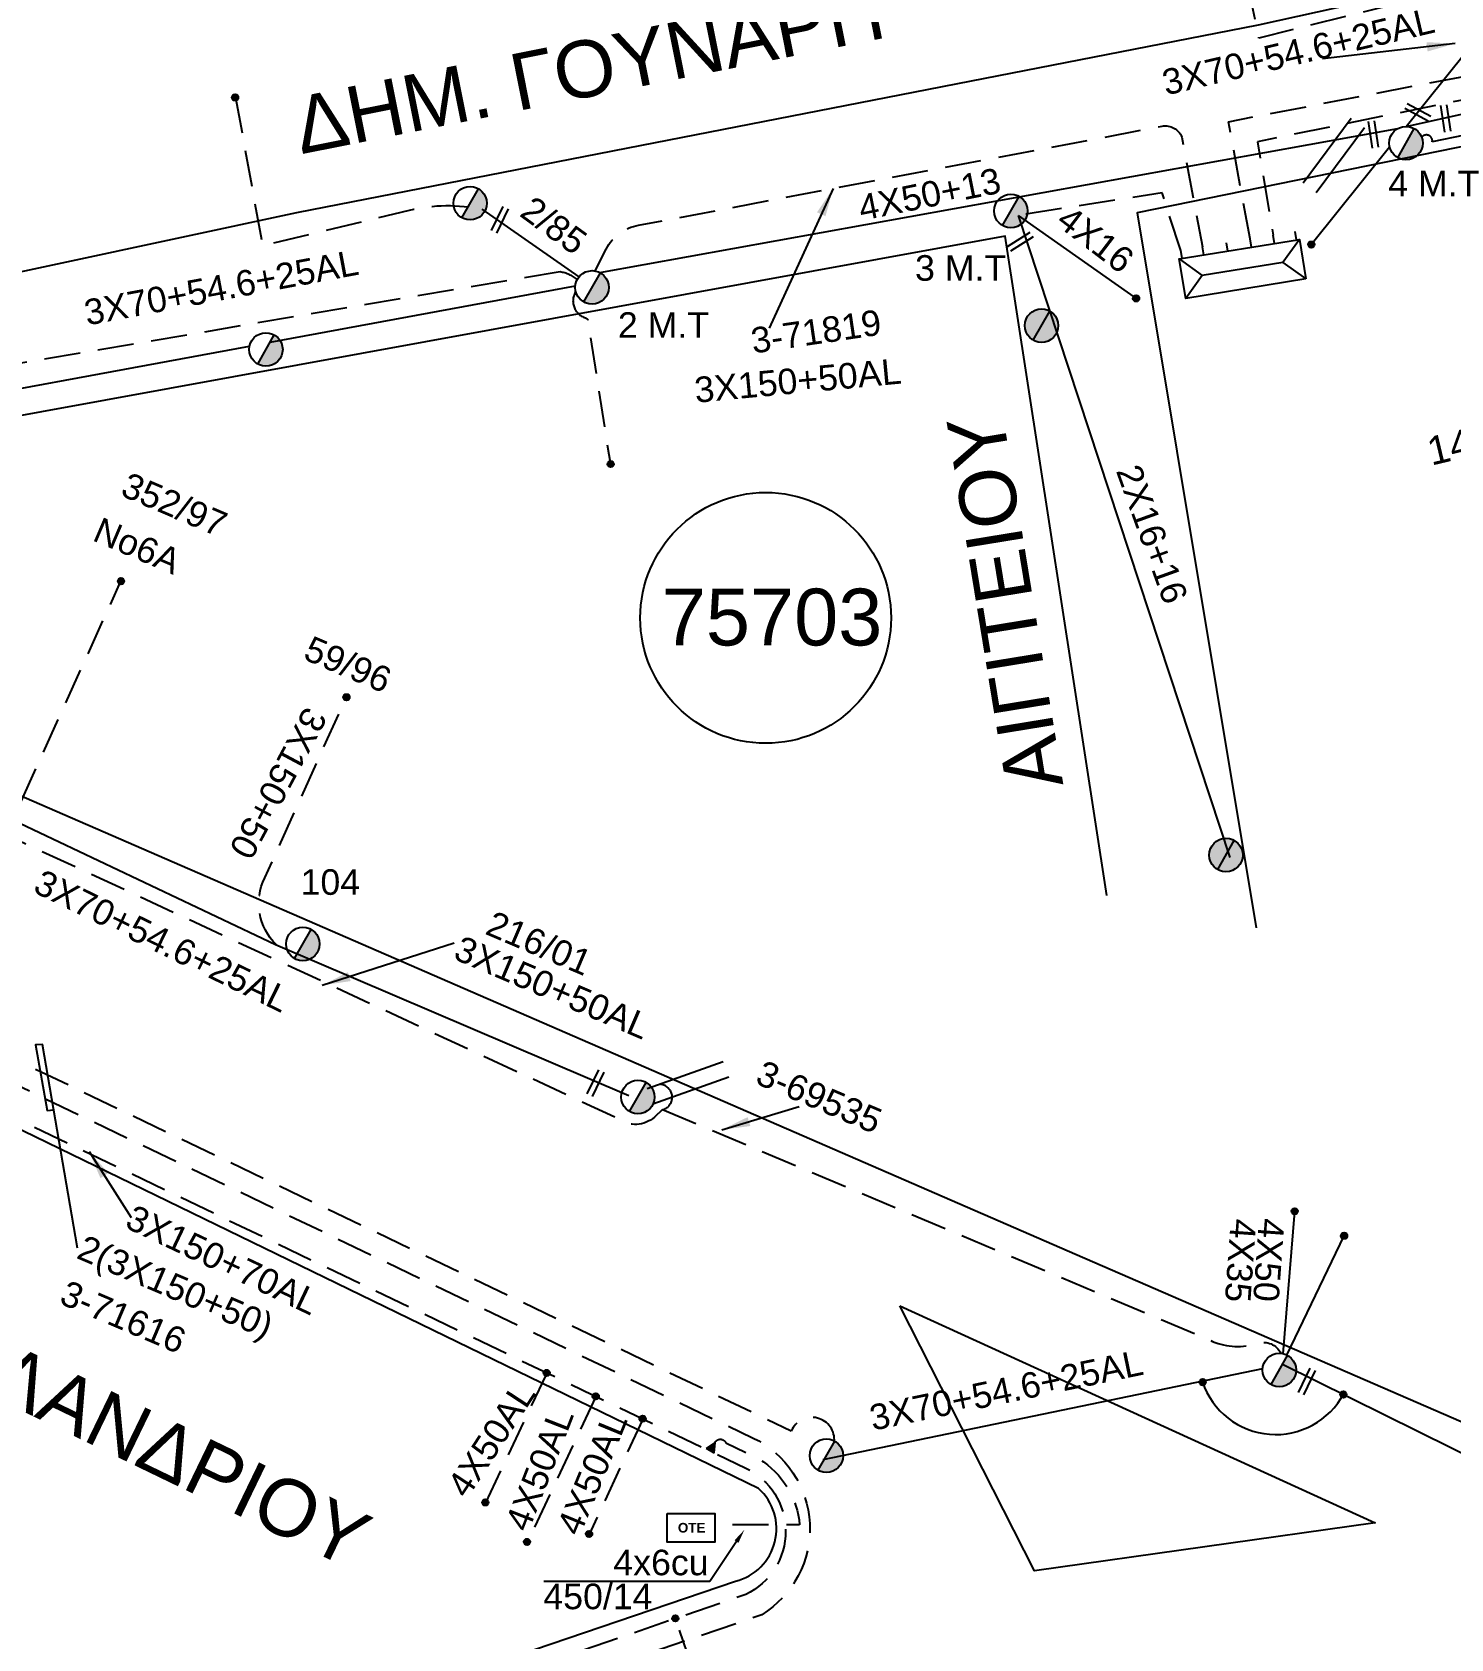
# Model space of a CAD drawing. Header units: millimetres. Extents: x 938 to 3112, y 793 to 1825.
# Drawn here: x 2478.8 to 2578.7, y 1307 to 1420.1 of the extents above; entities that cross this region are included whole.
import ezdxf
from ezdxf import colors
from ezdxf.entities.mleader import LeaderData, LeaderLine
from ezdxf.enums import TextEntityAlignment as Align
from ezdxf.math import Vec2, Vec3

# ---------------------------------------------------------------- set-up
doc = ezdxf.new("R2010")
doc.units = ezdxf.units.MM
doc.linetypes.add('DASHED', pattern=[19.05, 12.7, -6.35])
for name, color, linetype in [('Layer1', 7, 'Continuous'), ('Pillar OTE', 7, 'Continuous'), ('Γέφυρες Εναερίου Δικτύου', 7, 'Continuous'), ('Γυμνά εναέρια ΧΤ και ΦΟΠ (1Φ)   2x16+16CU', 7, 'Continuous'), ('Εναέρια παροχή ΧΤ 4x16', 7, 'SYN_LINE'), ('Επιγραφές - Σχήματα', 7, 'Continuous'), ('Καλώδια ΧΤ   3x150+50AL', 7, 'DASHED'), ('Καλώδια ΧΤ   3x150+50CU', 7, 'DASHED'), ('Καλώδια ΧΤ   3x150+70AL', 7, 'DASHED'), ('Καλώδια ΧΤ   3x150AL+50CU', 7, 'DASHED'), ('Καλώδια ΧΤ   3x48+38+16.5', 7, 'DASHED'), ('Καλώδια ΧΤ   4X50+13', 7, 'Continuous'), ('Καλώδια ΧΤ   4x50AL', 7, 'DASHED'), ('Μηχανική τομή', 7, 'Continuous'), ('Στύλος Ξύλινος', 7, 'Continuous'), ('Στύλος Ξύλινος @ 1', 7, 'Continuous'), ('Στύλος ΦΜ', 7, 'Continuous'), ('Στύλος ΦΜ @ 1', 7, 'Continuous'), ('Συνδέσεις', 7, 'Continuous'), ('Συνεστραμμένα ΧΤ   3x70+54.6+25AL', 7, 'SYN_LINE'), ('Τομή', 7, 'Continuous'), ('Υποσταθμός πόλεως', 7, 'Continuous'), ('Υπόβαθρο ΔΕΗ', 7, 'Continuous'), ('Υπόγεια καλώδια Παροχών ΧΤ   4x50AL', 7, 'DASHED')]:
    doc.layers.add(name, color=color, linetype=linetype)
doc.styles.get("Standard").update_dxf_attribs({"font": 'arial.ttf'})
doc.linetypes.add('SYN_LINE', pattern='A,0.5,-0.0001,["/\\/\\/\\/",Standard,S=0.1,R=0,X=0,Y=-0.05],-0.25', length=0.7501)
doc.dimstyles.new('ISO-25', dxfattribs={"dimtxt": 2.5, "dimasz": 2.5, "dimexe": 1.25, "dimexo": 0.625, "dimtad": 1, "dimtxsty": 'Standard', "dimcen": 2.5, "dimaunit": 2, "dimazin": 0, "dimtfac": 1, "dimtmove": 0, "dimatfit": 3, "dimfxl": 1, "dimarcsym": 0})

# ---------------------------------------------------------------- blocks, each defined once
blk = doc.blocks.new('ΥΠΟΣΤΑΘΜΟΣ ΠΟΛΕΩΣ 6 ΑΝΑΧΩΡΗΣΕΩΝ')
at = {"layer": 'Υποσταθμός πόλεως', "linetype": 'Continuous', "ltscale": 40}
for p, q in [((-8.18, -2.82), (-8.18, -4)), ((-5.01, -2.82), (-5.01, -4)), ((-1.74, -2.82), (-1.74, -4)), ((1.65, -2.82), (1.65, -4)), ((5.07, -2.82), (5.07, -4)), ((8.16, -2.82), (8.16, -4))]:
    blk.add_line(p, q, dxfattribs=at)
blk.add_lwpolyline([(-8.57, 2.82), (8.57, 2.82), (8.57, -2.82), (-8.57, -2.82)], close=True, dxfattribs=at)
for points in [[(-5.75, 0), (-8.57, 2.82)], [(5.75, 0), (8.57, 2.82)], [(-8.57, -2.82), (-5.75, 0)], [(-5.75, 0), (5.75, 0)], [(8.57, -2.82), (5.75, 0)]]:
    blk.add_lwpolyline(points, dxfattribs=at)
at = {"layer": 'Υποσταθμός πόλεως', "linetype": 'SYN_LINE', "ltscale": 40, "flags": 1}
for tag, p in [('ΜΕΤΑΣΧΗΜΑΤΙΣΜΟΣ', (9.64, 1.91)), ('ΙΣΧΥΣ', (9.62, -0.89)), ('ΑΡΙΘΜΟΣ', (9.74, -3.61))]:
    blk.add_attdef(tag, p, '', height=1.8, dxfattribs=at)
blk = doc.blocks.new('ΥΠΑΡΧΩΝ ΤΣΙΜΕΝΤΕΝΙΟΣ ΣΤΥΛΟΣ')
at = {"layer": 'Στύλος ΦΜ'}
blk.add_hatch(color=256, dxfattribs=at).paths.add_polyline_path([(-1.29, -2.28, 0.574793), (2.62, 0, 0.268822), (1.3, 2.27)])
blk.add_line((-1.29, -2.28), (1.3, 2.27), dxfattribs=at)
blk.add_circle((0, 0), 2.62, dxfattribs=at)
at = {"layer": 'Στύλος ΦΜ', "flags": 4}
for tag, p in [('ΑΡΙΘΜΟΣ', (-4.68, 8.05)), ('ΤΥΠΟΣ', (-4.91, 3.03))]:
    blk.add_attdef(tag, p, '', height=4, dxfattribs=at)
blk = doc.blocks.new('ΤΟΜΗ')
at = {"layer": 'Τομή', "ltscale": 40}
for p, q in [((-5.68, 0), (5.68, 0)), ((5.68, -2.33), (-5.68, -2.33))]:
    blk.add_line(p, q, dxfattribs=at)
blk = doc.blocks.new('ΥΠΑΡΧΩΝ ΞΥΛΙΝΟΣ ΣΤΥΛΟΣ')
at = {"layer": 'Στύλος Ξύλινος'}
h = blk.add_hatch(color=7, dxfattribs=at)
h.paths.add_polyline_path([(-2.62, 0, 0.270008), (-1.29, -2.28), (1.3, 2.27, 0.576266)])
h.paths.add_polyline_path([(-1.29, -2.28, 0.574793), (2.62, 0, 0.268822), (1.3, 2.27)])
at = {"layer": 'Στύλος Ξύλινος', "color": 7}
blk.add_line((-1.29, -2.28), (1.3, 2.27), dxfattribs=at)
blk.add_circle((0, 0), 2.62, dxfattribs=at)
at = {"layer": 'Στύλος Ξύλινος', "flags": 4}
for tag, p in [('ΑΡΙΘΜΟΣ', (-4.91, 8.6)), ('ΤΥΠΟΣ', (-4.85, 3.39))]:
    blk.add_attdef(tag, p, '', height=4, dxfattribs=at)
blk = doc.blocks.new('ΜΗΧΑΝΙΚΗ ΤΟΜΗ')
at = {"layer": 'Μηχανική τομή', "ltscale": 40}
for p, q in [((-1.89, 0.78), (1.89, 0.78)), ((1.89, 0), (-1.89, 0))]:
    blk.add_line(p, q, dxfattribs=at)
blk = doc.blocks.new('_ΣΥΝΔΕΣΗ')
at = {"layer": 'Συνδέσεις', "linetype": 'SYN_LINE', "ltscale": 40}
blk.add_hatch(color=256, dxfattribs=at).paths.add_polyline_path([(0.5, -0.01, 1), (-0.5, -0.01, 1)])
at = {"layer": 'Συνδέσεις'}
blk.add_circle((0, -0.01), 0.5, dxfattribs=at)
blk = doc.blocks.new('PILLAR ΟΤΕ')
at = {"layer": 'Pillar OTE', "ltscale": 40}
blk.add_lwpolyline([(-3.31, 2.02), (3.39, 2.02), (3.39, -1.99), (-3.31, -1.99)], close=True, dxfattribs=at)
at = {"layer": 'Pillar OTE', "insert": (-1.81, 0.71), "char_height": 1.3575, "width": 109.961, "attachment_point": 1}
blk.add_mtext('{\\fArial|b1|i0|c161|p34;OTE}', dxfattribs=at)

msp = doc.modelspace()

# ---------------------------------------------------------------- hatches: boundary and pattern name
at = {"layer": 'Pillar OTE', "ltscale": 40}
h = msp.add_hatch(color=256, dxfattribs=at)
h.dxf.hatch_style = 1
h.paths.add_polyline_path([(2526.82, 1320.11), (2526.89, 1320.82), (2526.29, 1320.42)])

# ---------------------------------------------------------------- linework, layer by layer
msp.add_lwpolyline([(2526.29, 1320.42), (2526.89, 1320.82), (2526.82, 1320.11), (2526.29, 1320.42)], dxfattribs=at)
at = {"layer": 'Γέφυρες Εναερίου Δικτύου', "color": 85, "linetype": 'DASHED', "ltscale": 0.2, "flags": 128}
for points in [[(2493.13, 1415.55), (2495.03, 1405.11), (2505.38, 1407.61, -0.11321), (2510.51, 1407.67, -8.665618)], [(2517.1, 1401.89, 0.498206), (2517.77, 1400.03, -0.426812), (2517.96, 1399.66), (2519.53, 1389.73)]]:
    msp.add_lwpolyline(points, format="xyb", dxfattribs=at)
msp.add_lwpolyline([(2559.71, 1404.78), (2558.39, 1408.83), (2548.26, 1407.24)], dxfattribs=at)
at = {"layer": 'Γέφυρες Εναερίου Δικτύου', "color": 85, "flags": 128}
msp.add_lwpolyline([(2517.33, 1402.92), (2510.51, 1407.67)], dxfattribs=at)
at = {"layer": 'Γέφυρες Εναερίου Δικτύου', "color": 2, "linetype": 'DASHED', "ltscale": 0.2, "flags": 128}
msp.add_lwpolyline([(2515.99, 1403.26), (2467.74, 1395.11)], dxfattribs=at)
at = {"layer": 'Γέφυρες Εναερίου Δικτύου', "color": 1, "linetype": 'DASHED', "ltscale": 0.2, "flags": 128}
msp.add_lwpolyline([(2478.02, 1365.97), (2485.06, 1381.48)], dxfattribs=at)
at = {"layer": 'Γέφυρες Εναερίου Δικτύου', "color": 2, "linetype": 'DASHED', "ltscale": 0.2, "flags": 128}
msp.add_lwpolyline([(2523.21, 1344.28), (2561.95, 1327.96, 0.179327), (2565.11, 1327.82, -0.376165), (2566.76, 1327.11, -0.376165)], format="xyb", dxfattribs=at)
at = {"layer": 'Γέφυρες Εναερίου Δικτύου', "color": 2, "linetype": 'DASHED', "ltscale": 0.2}
for centre, radius, start, end in [((2515.6, 1400.74), 2.55, 51.0919, 81.1587), ((2522.98, 1345.15), 0.907, 284.975, 128.5036)]:
    msp.add_arc(centre, radius, start, end, dxfattribs=at)
at = {"layer": 'Γυμνά εναέρια ΧΤ και ΦΟΠ (1Φ)   2x16+16CU', "color": 85, "flags": 128}
msp.add_lwpolyline([(2548.26, 1407.24), (2563.16, 1362.04)], dxfattribs=at)
at = {"layer": 'Εναέρια παροχή ΧΤ 4x16', "color": 85, "linetype": 'SYN_LINE', "ltscale": 10, "flags": 128}
msp.add_lwpolyline([(2548.26, 1407.24), (2556.56, 1401.4)], dxfattribs=at)
at = {"layer": 'Επιγραφές - Σχήματα', "linetype": 'Continuous', "ltscale": 0.2}
msp.add_lwpolyline([(2482, 1334.52), (2479.54, 1348.87), (2479.03, 1348.83), (2479.86, 1344.21), (2480.32, 1344.27)], dxfattribs=at)
msp.add_circle((2530.47, 1378.9), 8.83, dxfattribs=at)
msp.add_arc((2566.39, 1326.84), 5.44, 198.7618, 331.9173, dxfattribs=at)
at = {"layer": 'Καλώδια ΧΤ   3x150+50AL', "color": 27, "linetype": 'DASHED', "ltscale": 0.2, "flags": 128}
for points in [[(2564.6, 1405.58), (2563.06, 1413.84), (2597.51, 1420.47, -0.593076), (2599.83, 1417.66, -0.414218)], [(2444.05, 1360.93), (2453.34, 1356.25, 0.274035), (2455.59, 1356.41), (2457.28, 1357.28, -0.648484), (2461.9, 1353.6), (2529.55, 1321.17, -0.594299), (2530.19, 1308.71), (2518.32, 1304.63, -1.027411), (2516.57, 1302.89, -1.471312)]]:
    msp.add_lwpolyline(points, format="xyb", dxfattribs=at)
at = {"layer": 'Καλώδια ΧΤ   3x150+50AL', "color": 2, "linetype": 'DASHED', "ltscale": 0.2, "flags": 128}
for points in [[(2518.45, 1403.33), (2519.23, 1404.86, -0.235235), (2521.51, 1406.55), (2558.39, 1413.52, -0.354234), (2559.78, 1412.76), (2561.23, 1405.03)], [(2523.21, 1344.28), (2522.63, 1343.75, -0.357395), (2520.11, 1343.62), (2473.95, 1365.02)]]:
    msp.add_lwpolyline(points, format="xyb", dxfattribs=at)
at = {"layer": 'Καλώδια ΧΤ   3x150+50AL', "color": 6, "ltscale": 0.2, "flags": 128}
msp.add_lwpolyline([(2496.01, 1355.88, -0.328976), (2495.19, 1360.59), (2500.94, 1373.31)], format="xyb", dxfattribs=at)
at = {"layer": 'Καλώδια ΧΤ   3x150+50AL', "color": 85, "linetype": 'DASHED', "ltscale": 0.2, "flags": 128}
msp.add_lwpolyline([(2535.3, 1320.87, 0.859954), (2532.27, 1321.64), (2464.36, 1354.13, 0.310901), (2461.86, 1358), (2448.65, 1365.01)], format="xyb", dxfattribs=at)
at = {"layer": 'Καλώδια ΧΤ   3x150+50AL', "color": 6, "linetype": 'SYN_LINE', "ltscale": 20, "flags": 128}
msp.add_lwpolyline([(2495.95, 1355.91), (2520.82, 1345.28)], dxfattribs=at)
at = {"layer": 'Καλώδια ΧΤ   3x150+50CU', "color": 1, "linetype": 'DASHED', "ltscale": 0.2, "flags": 128}
msp.add_lwpolyline([(2581.16, 1414.77, 0.320101), (2579.91, 1415.43), (2565.11, 1412.43), (2566.21, 1405.84)], format="xyb", dxfattribs=at)
msp.add_lwpolyline([(2583.41, 1413.66), (2577.41, 1412.41)], dxfattribs=at)
at = {"layer": 'Καλώδια ΧΤ   3x150+50CU', "color": 1, "linetype": 'DASHED', "ltscale": 0.2}
msp.add_arc((2577.01, 1412.49), 0.416, 348.7145, 142.4494, dxfattribs=at)
at = {"layer": 'Καλώδια ΧΤ   3x150+70AL', "color": 30, "linetype": 'DASHED', "ltscale": 0.2}
msp.add_line((2525.22, 1305.23), (2524.12, 1308.43), dxfattribs=at)
at = {"layer": 'Καλώδια ΧΤ   3x150+70AL', "color": 30, "linetype": 'DASHED', "ltscale": 0.2, "flags": 128}
for points in [[(2450.37, 1351.41), (2452.39, 1355.78), (2529.07, 1319.03, -0.630956), (2529.07, 1310.14), (2497.74, 1299.36), (2492.61, 1297.94)], [(2526.89, 1320.82, -0.645807), (2527.67, 1320.81), (2530.01, 1319.67, -0.238624), (2532.86, 1315.03), (2526.98, 1315.03)]]:
    msp.add_lwpolyline(points, format="xyb", dxfattribs=at)
at = {"layer": 'Καλώδια ΧΤ   3x150AL+50CU', "color": 1, "linetype": 'DASHED', "ltscale": 0.2, "flags": 128}
msp.add_lwpolyline([(2583.99, 1423.99), (2583.09, 1425.47, 0.760512), (2581.83, 1425.11, -0.414502), (2580.19, 1423.45), (2565.21, 1419.73), (2561.25, 1438.94)], format="xyb", dxfattribs=at)
at = {"layer": 'Καλώδια ΧΤ   3x48+38+16.5', "color": 85, "linetype": 'Continuous', "flags": 128}
msp.add_lwpolyline([(2652.62, 1316.25), (2595.56, 1312.12), (2566.87, 1326.34)], dxfattribs=at)
at = {"layer": 'Καλώδια ΧΤ   4X50+13', "color": 27, "flags": 128}
msp.add_lwpolyline([(2575.58, 1413.51), (2604.37, 1419.91), (2631.81, 1422.94)], dxfattribs=at)
at = {"layer": 'Καλώδια ΧΤ   4X50+13', "color": 85, "flags": 128}
msp.add_lwpolyline([(2518.79, 1403.21), (2575, 1413.36)], dxfattribs=at)
at = {"layer": 'Καλώδια ΧΤ   4x50AL', "color": 2, "linetype": 'SYN_LINE', "ltscale": 10, "flags": 128}
for points in [[(2566.93, 1327.08), (2567.73, 1337.11)], [(2567.18, 1326.99), (2571.21, 1335.39)]]:
    msp.add_lwpolyline(points, dxfattribs=at)
at = {"layer": 'Καλώδια ΧΤ   4x50AL', "color": 30, "linetype": 'DASHED', "ltscale": 0.2, "flags": 128}
for points in [[(2515.05, 1325.72), (2510.73, 1316.59)], [(2518.51, 1324.07), (2513.67, 1313.81)], [(2521.81, 1322.49), (2518.04, 1314.37)]]:
    msp.add_lwpolyline(points, dxfattribs=at)
at = {"layer": 'Συνεστραμμένα ΧΤ   3x70+54.6+25AL', "color": 1, "linetype": 'SYN_LINE', "ltscale": 15, "flags": 128}
msp.add_lwpolyline([(2575.58, 1413.51), (2583.99, 1423.99)], dxfattribs=at)
at = {"layer": 'Συνεστραμμένα ΧΤ   3x70+54.6+25AL', "color": 1, "linetype": 'SYN_LINE', "ltscale": 10, "flags": 128}
msp.add_lwpolyline([(2568.9, 1405.18), (2574.42, 1412.07)], dxfattribs=at)
at = {"layer": 'Συνεστραμμένα ΧΤ   3x70+54.6+25AL', "color": 2, "linetype": 'SYN_LINE', "ltscale": 20, "flags": 128}
for points in [[(2495.57, 1398.31), (2517.07, 1402.28)], [(2466.6, 1392.96), (2494.12, 1398.04)]]:
    msp.add_lwpolyline(points, dxfattribs=at)
at = {"layer": 'Συνεστραμμένα ΧΤ   3x70+54.6+25AL', "color": 6, "linetype": 'SYN_LINE', "ltscale": 20, "flags": 128}
msp.add_lwpolyline([(2471.53, 1366.34), (2472.38, 1367.07), (2495.95, 1355.91)], dxfattribs=at)
at = {"layer": 'Συνεστραμμένα ΧΤ   3x70+54.6+25AL', "color": 85, "linetype": 'SYN_LINE', "ltscale": 20, "flags": 128}
msp.add_lwpolyline([(2534.52, 1319.65), (2565.48, 1326.05)], dxfattribs=at)
at = {"layer": 'Υπόβαθρο ΔΕΗ', "flags": 128}
for points in [[(2346.48, 1459.94), (2328.97, 1435.01), (2376.24, 1412.09), (2421.56, 1391.17), (2497.45, 1407.45), (2565.19, 1420.67), (2614.84, 1431.63), (2596.06, 1510.54), (2585.95, 1517.87), (2487.3, 1493.93), (2401.78, 1473.45), (2346.48, 1459.94)], [(2346.48, 1459.94), (2328.97, 1435.01), (2376.24, 1412.09), (2421.56, 1391.17), (2497.45, 1407.45), (2565.19, 1420.67), (2614.84, 1431.63), (2596.06, 1510.54), (2585.95, 1517.87), (2487.3, 1493.93), (2401.78, 1473.45), (2346.48, 1459.94)], [(2447.63, 1387.6), (2447.87, 1379.47), (2552.94, 1333.81), (2596.72, 1314.83), (2670.32, 1320.44), (2671.21, 1321.41), (2627.99, 1401.32), (2617.71, 1419.87), (2556.63, 1407.41), (2565.02, 1357.07)], [(2447.63, 1387.6), (2447.87, 1379.47), (2552.94, 1333.81), (2596.72, 1314.83), (2670.32, 1320.44), (2671.21, 1321.41), (2627.99, 1401.32), (2617.71, 1419.87), (2556.63, 1407.41), (2565.02, 1357.07)], [(2554.5, 1359.35), (2547.33, 1405.77), (2447.63, 1387.6)], [(2554.5, 1359.35), (2547.33, 1405.77), (2447.63, 1387.6)], [(2539.91, 1330.45), (2573.41, 1315.17), (2549.4, 1311.8), (2539.91, 1330.45)], [(2539.91, 1330.45), (2573.41, 1315.17), (2549.4, 1311.8), (2539.91, 1330.45)]]:
    msp.add_lwpolyline(points, dxfattribs=at)
msp.add_lwpolyline([(2408.4, 1375.26), (2358.35, 1288.62), (2337.74, 1253.81, 0.748999), (2343.03, 1248.4), (2386.04, 1263.52), (2442.07, 1281.76), (2528.35, 1311.07, 0.599426), (2529.97, 1317.6), (2467.11, 1348.13), (2408.4, 1375.26)], format="xyb", dxfattribs=at)
msp.add_lwpolyline([(2408.4, 1375.26), (2358.35, 1288.62), (2337.74, 1253.81, 0.748999), (2343.03, 1248.4), (2386.04, 1263.52), (2442.07, 1281.76), (2528.35, 1311.07, 0.599426), (2529.97, 1317.6), (2467.11, 1348.13), (2408.4, 1375.26)], format="xyb", dxfattribs=at)

# ---------------------------------------------------------------- block references
at = {"layer": 'Pillar OTE', "xscale": 0.5, "yscale": 0.5, "zscale": 0.5}
msp.add_blockref('PILLAR ΟΤΕ', (2525.19, 1314.82), dxfattribs=at)
at = {"layer": 'Μηχανική τομή'}
for p, xscale, yscale, zscale, rotation in [((2576.31, 1414.33), 0.499999999999881, 0.499999999999881, 0.499999999999881, 331.6461857515573), ((2578.17, 1414.04), 0.5000000000000892, 0.5000000000000892, 0.5000000000000892, 278.5292946177863), ((2573.08, 1412.91), 0.5000000000000892, 0.5000000000000892, 0.5000000000000892, 278.5292946177863), ((2511.56, 1407.02), 0.4999999999999907, 0.4999999999999907, 0.4999999999999907, 244.3166677758635), ((2548.3, 1405.56), 0.5000000000001432, 0.5000000000001432, 0.5000000000001432, 212.0717475409682), ((2518.3, 1346.23), 0.4999999999999907, 0.4999999999999907, 0.4999999999999907, 244.3166677758635), ((2568.41, 1325.22), 0.4999999999999907, 0.4999999999999907, 0.4999999999999907, 244.3166677758635)]:
    msp.add_blockref('ΜΗΧΑΝΙΚΗ ΤΟΜΗ', p, dxfattribs=dict(at, xscale=xscale, yscale=yscale, zscale=zscale, rotation=rotation))
at = {"layer": 'Στύλος Ξύλινος @ 1', "ltscale": 40, "xscale": 0.4499999999998181, "yscale": 0.4499999999998181, "zscale": 0.4499999999998181}
for p in [(2549.9, 1399.48), (2562.89, 1362.2)]:
    msp.add_blockref('ΥΠΑΡΧΩΝ ΞΥΛΙΝΟΣ ΣΤΥΛΟΣ', p, dxfattribs=at)
at = {"layer": 'Στύλος ΦΜ @ 1', "ltscale": 40}
ref = msp.add_blockref('ΥΠΑΡΧΩΝ ΤΣΙΜΕΝΤΕΝΙΟΣ ΣΤΥΛΟΣ', (2575.57, 1412.33), dxfattribs=dict(at, xscale=0.4499999999998181, yscale=0.4499999999998181, zscale=0.4499999999998181))
ref.add_attrib('ΤΥΠΟΣ', '4 M.T', (2574.32, 1408.58), dxfattribs={"layer": 'Στύλος ΦΜ', "height": 1.8, "flags": 4})
ref = msp.add_blockref('ΥΠΑΡΧΩΝ ΤΣΙΜΕΝΤΕΝΙΟΣ ΣΤΥΛΟΣ', (2575.57, 1412.33), dxfattribs=dict(at, xscale=0.4499999999998181, yscale=0.4499999999998181, zscale=0.4499999999998181))
ref.add_attrib('ΤΥΠΟΣ', '4 M.T', (2574.32, 1408.58), dxfattribs={"layer": 'Στύλος ΦΜ', "height": 1.8, "flags": 4})
at = {"layer": 'Στύλος ΦΜ @ 1', "ltscale": 40, "xscale": 0.4499999999998181, "yscale": 0.4499999999998181, "zscale": 0.4499999999998181}
for p in [(2509.65, 1408.1), (2509.65, 1408.1), (2495.27, 1397.8), (2495.27, 1397.8), (2521.47, 1345.16), (2521.47, 1345.16), (2566.65, 1325.94), (2566.65, 1325.94), (2534.75, 1319.91), (2534.75, 1319.91)]:
    msp.add_blockref('ΥΠΑΡΧΩΝ ΤΣΙΜΕΝΤΕΝΙΟΣ ΣΤΥΛΟΣ', p, dxfattribs=at)
at = {"layer": 'Στύλος ΦΜ @ 1', "ltscale": 40}
ref = msp.add_blockref('ΥΠΑΡΧΩΝ ΤΣΙΜΕΝΤΕΝΙΟΣ ΣΤΥΛΟΣ', (2547.74, 1407.55), dxfattribs=dict(at, xscale=0.4499999999998181, yscale=0.4499999999998181, zscale=0.4499999999998181))
ref.add_attrib('ΤΥΠΟΣ', ' 3 M.T', (2540.29, 1402.64), dxfattribs={"layer": 'Στύλος ΦΜ', "height": 1.8, "flags": 4})
ref = msp.add_blockref('ΥΠΑΡΧΩΝ ΤΣΙΜΕΝΤΕΝΙΟΣ ΣΤΥΛΟΣ', (2547.74, 1407.55), dxfattribs=dict(at, xscale=0.4499999999998181, yscale=0.4499999999998181, zscale=0.4499999999998181))
ref.add_attrib('ΤΥΠΟΣ', ' 3 M.T', (2540.29, 1402.64), dxfattribs={"layer": 'Στύλος ΦΜ', "height": 1.8, "flags": 4})
ref = msp.add_blockref('ΥΠΑΡΧΩΝ ΤΣΙΜΕΝΤΕΝΙΟΣ ΣΤΥΛΟΣ', (2518.24, 1402.17), dxfattribs=dict(at, xscale=0.4499999999998181, yscale=0.4499999999998181, zscale=0.4499999999998181))
ref.add_attrib('ΤΥΠΟΣ', '2 M.T', (2520.06, 1398.62), dxfattribs={"layer": 'Στύλος ΦΜ', "height": 1.8, "flags": 4})
ref = msp.add_blockref('ΥΠΑΡΧΩΝ ΤΣΙΜΕΝΤΕΝΙΟΣ ΣΤΥΛΟΣ', (2518.24, 1402.17), dxfattribs=dict(at, xscale=0.4499999999998181, yscale=0.4499999999998181, zscale=0.4499999999998181))
ref.add_attrib('ΤΥΠΟΣ', '2 M.T', (2520.06, 1398.62), dxfattribs={"layer": 'Στύλος ΦΜ', "height": 1.8, "flags": 4})
ref = msp.add_blockref('ΥΠΑΡΧΩΝ ΤΣΙΜΕΝΤΕΝΙΟΣ ΣΤΥΛΟΣ', (2497.87, 1355.94), dxfattribs=dict(at, xscale=0.4499999999998181, yscale=0.4499999999998181, zscale=0.4499999999998181))
ref.add_attrib('ΤΥΠΟΣ', '104', (2497.71, 1359.4), dxfattribs={"layer": 'Στύλος ΦΜ', "height": 1.8, "flags": 4})
ref = msp.add_blockref('ΥΠΑΡΧΩΝ ΤΣΙΜΕΝΤΕΝΙΟΣ ΣΤΥΛΟΣ', (2497.87, 1355.94), dxfattribs=dict(at, xscale=0.4499999999998181, yscale=0.4499999999998181, zscale=0.4499999999998181))
ref.add_attrib('ΤΥΠΟΣ', '104', (2497.71, 1359.4), dxfattribs={"layer": 'Στύλος ΦΜ', "height": 1.8, "flags": 4})
at = {"layer": 'Συνδέσεις', "xscale": 0.4500000000000455, "yscale": 0.4500000000000455, "zscale": 0.4500000000000455}
for p in [(2493.1, 1415.55), (2568.9, 1405.19), (2556.56, 1401.4), (2519.55, 1389.74), (2485.06, 1381.49), (2500.94, 1373.32), (2567.73, 1337.12), (2571.21, 1335.4), (2515.04, 1325.74), (2561.25, 1325.09), (2518.5, 1324.09), (2571.16, 1324.22), (2521.8, 1322.52), (2510.72, 1316.62), (2518.03, 1314.4), (2513.66, 1313.84), (2524.11, 1308.46)]:
    msp.add_blockref('_ΣΥΝΔΕΣΗ', p, dxfattribs=at)
at = {"layer": 'Τομή'}
for p, xscale, yscale, zscale, rotation in [((2570.01, 1411.81), 0.4999999999999575, 0.4999999999999575, 0.4999999999999575, 53.38555807962967), ((2525.19, 1345.61), 0.4999999999999739, 0.4999999999999739, 0.4999999999999739, 199.4246956593278), ((2525.19, 1345.61), 0.4999999999999739, 0.4999999999999739, 0.4999999999999739, 199.4246956593278)]:
    msp.add_blockref('ΤΟΜΗ', p, dxfattribs=dict(at, xscale=xscale, yscale=yscale, zscale=zscale, rotation=rotation))
at = {"layer": 'Υποσταθμός πόλεως', "xscale": 0.5000000000000777, "yscale": 0.5000000000000777, "zscale": 0.5000000000000777, "rotation": 189.2784651463333}
msp.add_blockref('ΥΠΟΣΤΑΘΜΟΣ ΠΟΛΕΩΣ 6 ΑΝΑΧΩΡΗΣΕΩΝ', (2564.06, 1403.47), dxfattribs=at)

# ---------------------------------------------------------------- texts
at = {"layer": 'Γέφυρες Εναερίου Δικτύου', "linetype": 'DASHED', "ltscale": 0.2, "insert": (2514.11, 1408.71), "char_height": 1.8, "width": 10.8079, "attachment_point": 1, "rotation": 323.9513}
msp.add_mtext('2/85', dxfattribs=at)
at = {"layer": 'Γυμνά εναέρια ΧΤ και ΦΟΠ (1Φ)   2x16+16CU', "linetype": 'DASHED', "ltscale": 0.2}
msp.add_text('2X16+16', height=1.8, rotation=289.8163, dxfattribs=at).set_placement((2557.69, 1384.8), align=Align.MIDDLE)
at = {"layer": 'Εναέρια παροχή ΧΤ 4x16', "linetype": 'DASHED', "ltscale": 0.2}
msp.add_text('4X16', height=1.8, rotation=322.5877, dxfattribs=at).set_placement((2553.71, 1405.56), align=Align.MIDDLE)
at = {"layer": 'Επιγραφές - Σχήματα', "linetype": 'DASHED', "ltscale": 0.2, "attachment_point": 1}
for s, insert, char_height, width, rotation in [('ΔΗΜ. ΓΟΥΝΑΡΗ', (2496.94, 1415.46), 4, 48.5909, 11.277), ('3-71819', (2529.32, 1399.29), 1.8, 10.8079, 8.3917), ('ΑΙΓΙΤΕΙΟΥ', (2547.49, 1366.52), 4, 48.5909, 99.285), ('147/04', (2576.89, 1391.56), 2, 17.7581, 13.3548), ('352/97', (2485.64, 1389.21), 1.8, 10.8079, 336.9399), ('Νο6Α', (2483.67, 1386.04), 1.8, 10.8079, 336.9399), ('59/96', (2498.51, 1377.69), 1.8, 10.8079, 336.9399), ('216/01', (2511.33, 1358.33), 1.8, 10.8079, 336.9399), ('3-69535', (2530.35, 1347.81), 1.8, 10.8079, 336.9399), ('3-71616', (2481.33, 1332.32), 1.8, 10.8079, 336.9399), ('ΧΑΛΑΝΔΡΙΟΥ', (2470.54, 1331.15), 4, 48.5909, 334.2082)]:
    msp.add_mtext(s, dxfattribs=dict(at, insert=insert, char_height=char_height, width=width, rotation=rotation))
at = {"layer": 'Επιγραφές - Σχήματα', "linetype": 'Continuous', "ltscale": 0.2, "insert": (2523.15, 1380.96), "char_height": 4, "width": 10.7959, "attachment_point": 1}
msp.add_mtext('75703', dxfattribs=at)
at = {"layer": 'Καλώδια ΧΤ   3x150+50AL', "ltscale": 0.2}
for s, rotation, p in [('3X150+50AL', 5.3508, (2532.73, 1395.62)), ('3X150+50', 241.905, (2496.14, 1367.25)), ('3X150+50AL', 336.8211, (2515.45, 1352.88)), ('2(3X150+50)', 336.8211, (2488.82, 1331.6))]:
    msp.add_text(s, height=1.8, rotation=rotation, dxfattribs=at).set_placement(p, align=Align.MIDDLE)
at = {"layer": 'Καλώδια ΧΤ   3x150+70AL', "ltscale": 0.2}
msp.add_text('3X150+70AL', height=1.8, rotation=334.6009, dxfattribs=at).set_placement((2492.23, 1333.7), align=Align.MIDDLE)
at = {"layer": 'Καλώδια ΧΤ   4X50+13', "linetype": 'DASHED', "ltscale": 0.2}
msp.add_text('4X50+13', height=1.8, rotation=11.3882, dxfattribs=at).set_placement((2542.01, 1408.74), align=Align.MIDDLE)
at = {"layer": 'Καλώδια ΧΤ   4x50AL', "ltscale": 0.2}
for s, rotation, p in [('4X35', 265.9107, (2563.92, 1333.64)), ('4X50', 265.9107, (2565.91, 1333.68)), ('4X50AL', 56.7965, (2511.13, 1321.05)), ('4X50AL', 68.7019, (2514.53, 1318.95)), ('4X50AL', 67.6007, (2518.24, 1318.65))]:
    msp.add_text(s, height=1.8, rotation=rotation, dxfattribs=at).set_placement(p, align=Align.MIDDLE)
at = {"layer": 'Συνεστραμμένα ΧΤ   3x70+54.6+25AL', "ltscale": 20}
for rotation, p in [(13.1862, (2567.98, 1418.79)), (10.6098, (2492.12, 1402.17)), (334.0181, (2487.97, 1356.16)), (11.7059, (2547.41, 1324.53))]:
    msp.add_text('3X70+54.6+25AL', height=1.8, rotation=rotation, dxfattribs=at).set_placement(p, align=Align.MIDDLE)
at = {"layer": 'Υπόγεια καλώδια Παροχών ΧΤ   4x50AL', "color": 7, "ltscale": 0.2, "char_height": 1.8, "attachment_point": 1}
for s, insert in [('4x6cu', (2519.74, 1313.29)), ('450/14', (2514.81, 1310.9))]:
    msp.add_mtext_dynamic_manual_height_columns(s, width=1.8, gutter_width=12.5, heights=[0.118], dxfattribs=dict(at, insert=insert))

# ---------------------------------------------------------------- leaders
at = {"layer": 'Layer1', "linetype": 'Continuous', "ltscale": 0.2}
ml = msp.add_multileader_mtext('Standard', dxfattribs=at)
ml.set_content('', color=256)
ml.set_leader_properties()
ml.build(insert=Vec2(0, 0))
ml.multileader.update_dxf_attribs({"arrow_head_size": 1})
ctx = ml.context
ctx.base_point, ctx.arrow_head_size, ctx.landing_gap_size, ctx.plane_origin = Vec3(2508.84, 1311.05), 1, 3, Vec3(2528.97, 1314.69)
ctx.text_align_type = 2
notes = []
notes.append((ctx, [(0, (1, 1, 0), (2526.53, 1311.05), (-1, 0), 11.69, [(0, [(2528.97, 1314.69)], 0, [])])]))
ctx.mtext.insert, ctx.mtext.alignment, ctx.mtext.flow_direction = Vec3(2511.84, 1313.05), 3, 5
at = {"layer": 'Επιγραφές - Σχήματα', "ltscale": 40}
for points in [[(2579.04, 1419.34), (2569.7, 1418.26)], [(2535.22, 1409.14), (2530.71, 1399.31)], [(2499.24, 1353.03), (2508.54, 1356.01)], [(2527.38, 1342.86), (2532.82, 1344.49)], [(2482.82, 1341.32), (2485.77, 1336.67)]]:
    msp.add_leader(points, dimstyle='ISO-25', override={"dimasz": 2, "dimtad": 0}, dxfattribs=at)
for ctx, leaders in notes:
    for number, flags, end, landing, length, lines in leaders:
        leader = LeaderData()
        leader.index, (leader.has_last_leader_line, leader.has_dogleg_vector, leader.attachment_direction) = number, flags
        leader.last_leader_point, leader.dogleg_vector, leader.dogleg_length = Vec3(end), Vec3(landing), length
        for number, points, colour, breaks in lines:
            line = LeaderLine()
            line.index, line.vertices, line.color, line.breaks = number, Vec3.list(points), colors.encode_raw_color(colour), breaks
            leader.lines.append(line)
        ctx.leaders.append(leader)

doc.saveas('drawing.dxf')
